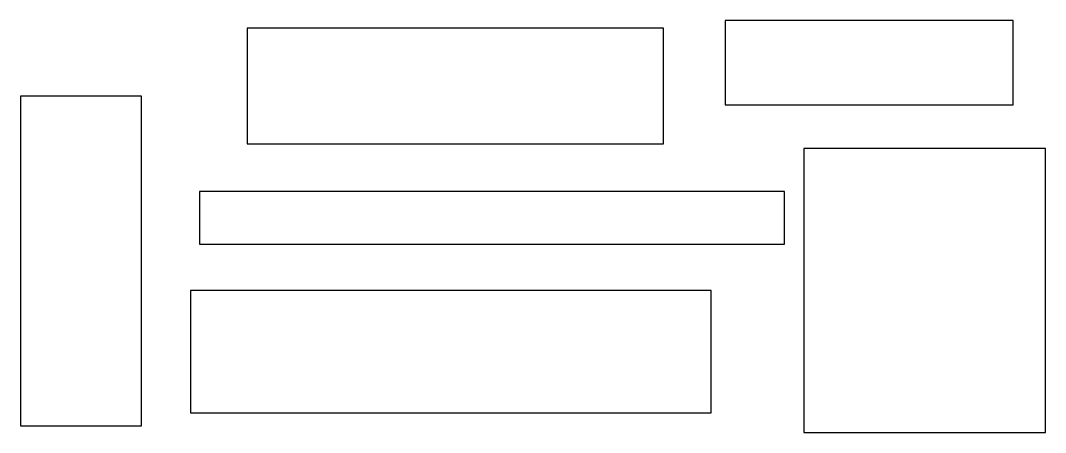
# Model space of a CAD drawing. Header units: millimetres. Extents: x 4 to 121, y 4 to 51.
import ezdxf

# ---------------------------------------------------------------- set-up
doc = ezdxf.new("R2010")
doc.units = ezdxf.units.MM
doc.layers.add('Sketch', color=7, linetype='CONTINUOUS')

msp = doc.modelspace()

# ---------------------------------------------------------------- linework, layer by layer
at = {"layer": 'Sketch'}
for p, q in [((84.118828, 50.560555), (84.118828, 40.943123)), ((116.969383, 50.560555), (84.118828, 50.560555)), ((116.969383, 40.943123), (116.969383, 50.560555)), ((77.083397, 49.70256), (29.653143, 49.70256)), ((29.653143, 49.70256), (29.653143, 36.486706)), ((77.083397, 36.486706), (77.083397, 49.70256)), ((3.808793, 41.919888), (3.808793, 4.328115)), ((17.612022, 41.919888), (3.808793, 41.919888)), ((17.612022, 4.328115), (17.612022, 41.919888)), ((84.118828, 40.943123), (116.969383, 40.943123)), ((29.653143, 36.486706), (77.083397, 36.486706)), ((93.087891, 35.972317), (93.087891, 3.554)), ((120.643463, 35.972317), (93.087891, 35.972317)), ((120.643463, 3.554), (120.643463, 35.972317)), ((24.219948, 31.053514), (24.219948, 25.032957)), ((90.88662, 31.053514), (24.219948, 31.053514)), ((90.88662, 25.032957), (90.88662, 31.053514)), ((24.219948, 25.032957), (90.88662, 25.032957)), ((23.192053, 19.746614), (23.192053, 5.796541)), ((82.516571, 19.746614), (23.192053, 19.746614)), ((82.516571, 5.796541), (82.516571, 19.746614)), ((23.192053, 5.796541), (82.516571, 5.796541)), ((3.808793, 4.328115), (17.612022, 4.328115)), ((93.087891, 3.554), (120.643463, 3.554))]:
    msp.add_line(p, q, dxfattribs=at)

doc.saveas('drawing.dxf')
